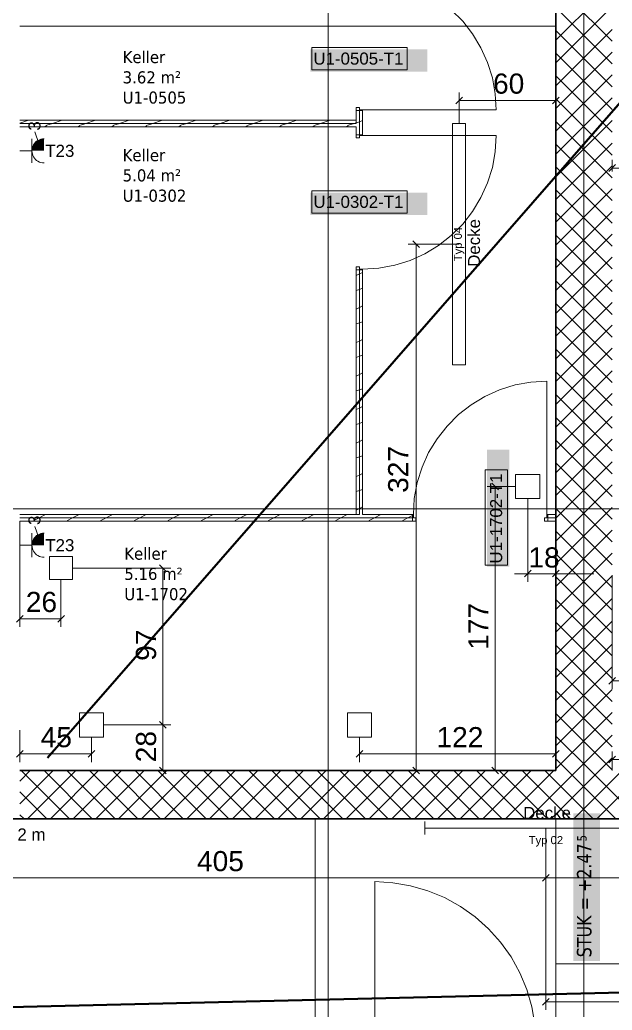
# Model space of a CAD drawing. Extents: x -1067 to 613, y -179 to 712.
# Drawn here: x 59.2 to 132.8, y 184 to 307.1 of the extents above; entities that cross this region are included whole.
import ezdxf
from ezdxf.lldxf.tags import DXFTag

# ---------------------------------------------------------------- set-up
doc = ezdxf.new("R2010")
doc.units = 0
doc.layers.get('0').update_dxf_attribs({"lineweight": 13})
for name, color, linetype, lineweight in [('A-AREA-____-IDEN', 7, 'Continuous', 5), ('A-DETL-____-HDLN', 7, '_Verdeckte Linien_', 9), ('A-DOOR-____-IDEN', 7, 'Continuous', 5), ('A-DOOR-____-OTLN', 7, 'Continuous', 9), ('A-DOOR-FRAM-MCUT', 7, 'Continuous', 9), ('A-DOOR-OPNG-OTLN', 7, 'Continuous', 9), ('A-FLOR-____-OTLN', 7, 'Continuous', 9), ('A-FLOR-____-OVHD', 7, 'Strichpunkt - Fein', 9), ('A-WALL-____-MCUT', 7, 'Continuous', 35), ('A-WALL-____-PATT', 7, 'Continuous', 35), ('A-WALL-FNSH-MCUT', 7, 'Continuous', 35), ('S-GRID-____-OTLN', 7, 'Continuous', 5)]:
    doc.layers.add(name, color=color, linetype=linetype, lineweight=lineweight)
for name, color, linetype, lineweight, true_color in [('EL01_VVV_Mass', 7, 'Continuous', 13, 0xb2b200), ('EL01_WAN_HLKS', 5, 'Continuous', 13, 0x0000ff), ('EL01_WAN_Kraft', 1, 'Continuous', 13, 0xff0000), ('EL01_WAN_Leuchten', 7, 'Continuous', 13, 0x0080ff), ('EL01_WAN_Leuchtentyp', 7, 'Continuous', 13, 0x0099ff), ('EL01_WAN_Licht', 7, 'Continuous', 13, 0x0080ff), ('X_Geometrie', 3, 'Continuous', 50, 0x00ff00)]:
    doc.layers.add(name, color=color, linetype=linetype, lineweight=lineweight, true_color=true_color)
doc.styles.get("Standard").update_dxf_attribs({"font": 'arial.ttf'})
tags = doc.linetypes.add('_Rasterlinie_', pattern=[0.375, 0.2, -0.05, 0.075, -0.05]).pattern_tags.tags
tags[10:11] = [DXFTag(74, 4), DXFTag(75, 0), DXFTag(340, '0'), DXFTag(46, 1.0), DXFTag(50, 0.0), DXFTag(44, 0.0), DXFTag(45, 0.0)]
tags[8:9] = [DXFTag(74, 4), DXFTag(75, 0), DXFTag(340, '0'), DXFTag(46, 1.0), DXFTag(50, 0.0), DXFTag(44, 0.0), DXFTag(45, 0.0)]
tags[6:7] = [DXFTag(74, 4), DXFTag(75, 0), DXFTag(340, '0'), DXFTag(46, 1.0), DXFTag(50, 0.0), DXFTag(44, 0.0), DXFTag(45, 0.0)]
tags[4:5] = [DXFTag(74, 4), DXFTag(75, 0), DXFTag(340, '0'), DXFTag(46, 1.0), DXFTag(50, 0.0), DXFTag(44, 0.0), DXFTag(45, 0.0)]
tags = doc.linetypes.add('_Verdeckte Linien_', pattern=[0.15, 0.1, -0.05]).pattern_tags.tags
tags[6:7] = [DXFTag(74, 4), DXFTag(75, 0), DXFTag(340, '0'), DXFTag(46, 1.0), DXFTag(50, 0.0), DXFTag(44, 0.0), DXFTag(45, 0.0)]
tags[4:5] = [DXFTag(74, 4), DXFTag(75, 0), DXFTag(340, '0'), DXFTag(46, 1.0), DXFTag(50, 0.0), DXFTag(44, 0.0), DXFTag(45, 0.0)]
tags = doc.linetypes.add('Grundrissdarstellung Sturz', pattern=[0.25, 0.15, -0.05, 0, -0.05]).pattern_tags.tags
tags[10:11] = [DXFTag(74, 4), DXFTag(75, 0), DXFTag(340, '0'), DXFTag(46, 1.0), DXFTag(50, 0.0), DXFTag(44, 0.0), DXFTag(45, 0.0)]
tags[8:9] = [DXFTag(74, 4), DXFTag(75, 0), DXFTag(340, '0'), DXFTag(46, 1.0), DXFTag(50, 0.0), DXFTag(44, 0.0), DXFTag(45, 0.0)]
tags[6:7] = [DXFTag(74, 4), DXFTag(75, 0), DXFTag(340, '0'), DXFTag(46, 1.0), DXFTag(50, 0.0), DXFTag(44, 0.0), DXFTag(45, 0.0)]
tags[4:5] = [DXFTag(74, 4), DXFTag(75, 0), DXFTag(340, '0'), DXFTag(46, 1.0), DXFTag(50, 0.0), DXFTag(44, 0.0), DXFTag(45, 0.0)]
tags = doc.linetypes.add('Strichpunkt - Fein', pattern=[0.2, 0.1, -0.05, 0, -0.05]).pattern_tags.tags
tags[10:11] = [DXFTag(74, 4), DXFTag(75, 0), DXFTag(340, '0'), DXFTag(46, 1.0), DXFTag(50, 0.0), DXFTag(44, 0.0), DXFTag(45, 0.0)]
tags[8:9] = [DXFTag(74, 4), DXFTag(75, 0), DXFTag(340, '0'), DXFTag(46, 1.0), DXFTag(50, 0.0), DXFTag(44, 0.0), DXFTag(45, 0.0)]
tags[6:7] = [DXFTag(74, 4), DXFTag(75, 0), DXFTag(340, '0'), DXFTag(46, 1.0), DXFTag(50, 0.0), DXFTag(44, 0.0), DXFTag(45, 0.0)]
tags[4:5] = [DXFTag(74, 4), DXFTag(75, 0), DXFTag(340, '0'), DXFTag(46, 1.0), DXFTag(50, 0.0), DXFTag(44, 0.0), DXFTag(45, 0.0)]

# ---------------------------------------------------------------- blocks, each defined once
blk = doc.blocks.new('Referenz-A0UNPC4Q6I', base_point=(-1062.18, -175.86))
at = {"layer": 'A-DETL-____-HDLN', "color": 0, "linetype": '_Verdeckte Linien_', "ltscale": 0.13}
blk.add_line((198.84, 189.78), (125.8, 189.78), dxfattribs=at)
at = {"layer": 'A-DOOR-____-IDEN', "color": 0, "linetype": 'Continuous', "ltscale": 0.13}
for p, q in [((95.48, 303.61), (107.32, 303.61)), ((95.48, 300.83), (95.48, 303.61)), ((107.32, 303.61), (107.32, 300.83)), ((107.32, 300.83), (95.48, 300.83)), ((95.48, 285.81), (107.32, 285.81)), ((95.48, 283.03), (95.48, 285.81)), ((107.32, 285.81), (107.32, 283.03)), ((107.32, 283.03), (95.48, 283.03)), ((117.01, 239.3), (117.01, 251.14)), ((117.01, 251.14), (119.79, 251.14)), ((119.79, 251.14), (119.79, 239.3)), ((119.79, 239.3), (117.01, 239.3))]:
    blk.add_line(p, q, dxfattribs=at)
at = {"layer": 'A-DOOR-____-IDEN', "color": 7, "linetype": 'Continuous', "ltscale": 0.13, "true_color": 0xffffff}
for points in [[(95.31, 300.61), (109.85, 300.61), (95.31, 303.37)], [(109.85, 300.61), (95.31, 303.37), (109.85, 303.37)], [(95.31, 282.81), (109.85, 282.81), (95.31, 285.57)], [(109.85, 282.81), (95.31, 285.57), (109.85, 285.57)], [(117.25, 239.13), (120.01, 239.13), (117.25, 253.67)], [(120.01, 239.13), (117.25, 253.67), (120.01, 253.67)], [(127.97, 190.13), (131.3, 190.13), (127.97, 208.47)], [(131.3, 190.13), (127.97, 208.47), (131.3, 208.47)], [(128.16, 204.68), (130.3, 204.68), (128.16, 206.29)], [(130.3, 204.68), (128.16, 206.29), (130.3, 206.29)]]:
    blk.add_solid(points, dxfattribs=at)
at = {"layer": 'A-DOOR-____-OTLN', "color": 0, "linetype": 'Grundrissdarstellung Sturz', "ltscale": 0.13}
blk.add_line((125.8, 207.78), (125.8, 179.78), dxfattribs=at)
at = {"layer": 'A-DOOR-FRAM-MCUT', "color": 0, "linetype": 'Continuous', "ltscale": 0.13}
for p, q in [((101.4, 296.18), (101, 296.18)), ((101, 296.18), (101, 295.78)), ((101, 295.78), (101.8, 295.78)), ((101.4, 295.88), (101.4, 296.18)), ((101.8, 295.88), (101.4, 295.88)), ((101.8, 295.78), (101.8, 295.88)), ((101, 292.78), (101.8, 292.78)), ((101, 292.38), (101, 292.78)), ((101.4, 292.38), (101, 292.38)), ((101.4, 292.68), (101.4, 292.38)), ((101.8, 292.68), (101.4, 292.68)), ((101.8, 292.78), (101.8, 292.68)), ((101, 276.38), (101.4, 276.38)), ((101, 275.98), (101, 276.38)), ((101.8, 275.98), (101, 275.98)), ((101.4, 276.38), (101.4, 276.08)), ((101.4, 276.08), (101.8, 276.08)), ((101.8, 276.08), (101.8, 275.98)), ((108.1, 245.58), (108, 245.58)), ((108, 245.58), (108, 244.78)), ((108.1, 245.18), (108.1, 245.58)), ((108.4, 245.18), (108.1, 245.18)), ((108.4, 244.78), (108.4, 245.18)), ((124.7, 245.18), (124.4, 245.18)), ((124.4, 245.18), (124.4, 244.78)), ((124.8, 245.58), (124.7, 245.58)), ((124.7, 245.58), (124.7, 245.18)), ((124.8, 244.78), (124.8, 245.58)), ((108, 244.78), (108.4, 244.78)), ((124.4, 244.78), (124.8, 244.78))]:
    blk.add_line(p, q, dxfattribs=at)
at = {"layer": 'A-DOOR-OPNG-OTLN', "color": 0, "linetype": 'Continuous', "ltscale": 0.13}
for p, q in [((114.23, 306.88), (112.81, 308.3)), ((115.46, 305.31), (114.23, 306.88)), ((116.5, 303.59), (115.46, 305.31)), ((117.32, 301.76), (116.5, 303.59)), ((117.92, 299.85), (117.32, 301.76)), ((118.28, 297.88), (117.92, 299.85)), ((118.4, 295.88), (118.28, 297.88)), ((101.8, 295.88), (118.4, 295.88)), ((101.8, 292.68), (118.4, 292.68)), ((118.28, 290.67), (118.4, 292.68)), ((117.92, 288.7), (118.28, 290.67)), ((117.32, 286.79), (117.92, 288.7)), ((116.5, 284.96), (117.32, 286.79)), ((115.46, 283.25), (116.5, 284.96)), ((114.23, 281.67), (115.46, 283.25)), ((112.81, 280.25), (114.23, 281.67)), ((111.23, 279.01), (112.81, 280.25)), ((109.52, 277.98), (111.23, 279.01)), ((105.78, 276.56), (107.69, 277.15)), ((107.69, 277.15), (109.52, 277.98)), ((101.8, 276.08), (103.8, 276.2)), ((103.8, 276.2), (105.78, 276.56)), ((124.7, 262.18), (122.7, 262.05)), ((124.7, 245.58), (124.7, 262.18)), ((118.82, 261.1), (116.99, 260.27)), ((120.73, 261.69), (118.82, 261.1)), ((122.7, 262.05), (120.73, 261.69)), ((116.99, 260.27), (115.27, 259.24)), ((115.27, 259.24), (113.7, 258)), ((113.7, 258), (112.28, 256.58)), ((112.28, 256.58), (111.04, 255.01)), ((111.04, 255.01), (110, 253.29)), ((110, 253.29), (109.18, 251.46)), ((109.18, 251.46), (108.59, 249.55)), ((108.59, 249.55), (108.22, 247.58)), ((108.22, 247.58), (108.1, 245.58)), ((103.3, 179.98), (103.3, 199.98)), ((105.54, 199.85), (103.3, 199.98)), ((107.75, 199.47), (105.54, 199.85)), ((109.91, 198.85), (107.75, 199.47)), ((111.98, 198), (109.91, 198.85)), ((113.94, 196.91), (111.98, 198)), ((115.77, 195.61), (113.94, 196.91)), ((117.45, 194.12), (115.77, 195.61)), ((118.94, 192.45), (117.45, 194.12)), ((120.24, 190.62), (118.94, 192.45)), ((121.32, 188.65), (120.24, 190.62)), ((122.18, 186.58), (121.32, 188.65)), ((122.8, 184.43), (122.18, 186.58)), ((123.18, 182.22), (122.8, 184.43))]:
    blk.add_line(p, q, dxfattribs=at)
at = {"layer": 'A-FLOR-____-OTLN', "color": 0, "linetype": 'Continuous', "ltscale": 0.13}
blk.add_line((95.9, 207.78), (95.9, 179.78), dxfattribs=at)
at = {"layer": 'A-FLOR-____-OVHD', "color": 0, "linetype": 'Strichpunkt - Fein', "ltscale": 0.13}
blk.add_line((59.2, 306.28), (125.8, 306.28), dxfattribs=at)
at = {"layer": 'A-WALL-____-MCUT', "color": 0, "linetype": 'Continuous', "ltscale": 0.35}
for p, q in [((125.8, 317.48), (125.8, 213.78)), ((125.8, 213.78), (59.2, 213.78)), ((-30.4, 207.78), (198.84, 207.78))]:
    blk.add_line(p, q, dxfattribs=at)
at = {"layer": 'A-WALL-____-MCUT', "color": 0, "linetype": 'Continuous', "lineweight": 9, "ltscale": 0.13}
for p, q in [((101.4, 292.78), (101.4, 295.78)), ((101, 294.18), (59.2, 294.18)), ((101, 294.18), (101, 294.58)), ((101.4, 245.58), (101.4, 275.98)), ((108, 245.18), (59.2, 245.18)), ((101, 245.58), (101.4, 245.58)), ((125.8, 245.18), (124.8, 245.18))]:
    blk.add_line(p, q, dxfattribs=at)
at = {"layer": 'A-WALL-____-PATT', "color": 0, "linetype": 'Continuous', "lineweight": 9, "ltscale": 0.13}
for p, q in [((125.8, 304.52), (132.8, 311.52)), ((132.8, 304.4), (125.8, 311.4)), ((125.8, 301.7), (132.8, 308.7)), ((132.8, 301.58), (125.8, 308.58)), ((125.8, 298.87), (132.8, 305.87)), ((132.8, 298.75), (125.8, 305.75)), ((125.8, 296.04), (132.8, 303.04)), ((132.8, 295.92), (125.8, 302.92)), ((125.8, 293.21), (132.8, 300.21)), ((132.8, 293.09), (125.8, 300.09)), ((125.8, 290.38), (132.8, 297.38)), ((132.8, 290.26), (125.8, 297.26)), ((60.29, 294.58), (59.2, 294.21)), ((63.25, 294.18), (62.57, 293.95)), ((64.45, 294.58), (63.25, 294.18)), ((67.42, 294.18), (66.73, 293.95)), ((68.62, 294.58), (67.42, 294.18)), ((71.58, 294.18), (70.9, 293.95)), ((72.78, 294.58), (71.58, 294.18)), ((75.75, 294.18), (75.06, 293.95)), ((76.95, 294.58), (75.75, 294.18)), ((79.91, 294.18), (79.23, 293.95)), ((81.11, 294.58), (79.91, 294.18)), ((84.08, 294.18), (83.39, 293.95)), ((85.28, 294.58), (84.08, 294.18)), ((88.24, 294.18), (87.56, 293.95)), ((89.44, 294.58), (88.24, 294.18)), ((92.41, 294.18), (91.72, 293.95)), ((93.61, 294.58), (92.41, 294.18)), ((96.57, 294.18), (95.89, 293.95)), ((97.77, 294.58), (96.57, 294.18)), ((100.74, 294.18), (100.05, 293.95)), ((101, 294.26), (100.74, 294.18)), ((101.4, 294.4), (101, 294.26)), ((101.8, 294.53), (101.4, 294.4)), ((125.8, 287.55), (132.8, 294.55)), ((132.8, 287.43), (125.8, 294.43)), ((62.51, 293.93), (62.3, 293.78)), ((66.67, 293.93), (66.47, 293.78)), ((70.84, 293.93), (70.63, 293.78)), ((75, 293.93), (74.8, 293.78)), ((79.17, 293.93), (78.96, 293.78)), ((83.34, 293.93), (83.13, 293.78)), ((87.5, 293.93), (87.29, 293.78)), ((91.67, 293.93), (91.46, 293.78)), ((95.83, 293.93), (95.62, 293.78)), ((100, 293.93), (99.79, 293.78)), ((125.8, 284.73), (132.8, 291.73)), ((132.8, 284.6), (125.8, 291.6)), ((125.8, 281.9), (132.8, 288.9)), ((132.8, 281.78), (125.8, 288.78)), ((125.8, 279.07), (132.8, 286.07)), ((132.8, 278.95), (125.8, 285.95)), ((125.8, 276.24), (132.8, 283.24)), ((132.8, 276.12), (125.8, 283.12)), ((125.8, 273.41), (132.8, 280.41)), ((132.8, 273.29), (125.8, 280.29)), ((125.8, 270.58), (132.8, 277.58)), ((132.8, 270.46), (125.8, 277.46)), ((101.8, 275.68), (101.4, 275.48)), ((101.4, 275.48), (101, 275.28)), ((125.8, 267.75), (132.8, 274.75)), ((132.8, 267.63), (125.8, 274.63)), ((101.4, 273.57), (101, 273.44)), ((101.8, 273.71), (101.4, 273.57)), ((101.4, 271.32), (101, 271.12)), ((101.8, 271.52), (101.4, 271.32)), ((125.8, 264.93), (132.8, 271.93)), ((132.8, 264.81), (125.8, 271.81)), ((101.8, 269.54), (101.4, 269.41)), ((101.4, 269.41), (101, 269.28)), ((125.8, 262.1), (132.8, 269.1)), ((132.8, 261.98), (125.8, 268.98)), ((101.4, 267.15), (101, 266.95)), ((101.8, 267.35), (101.4, 267.15)), ((125.8, 259.27), (132.8, 266.27)), ((132.8, 259.15), (125.8, 266.15)), ((101.4, 265.25), (101, 265.11)), ((101.8, 265.38), (101.4, 265.25)), ((125.8, 256.44), (132.8, 263.44)), ((101.4, 262.99), (101, 262.79)), ((101.8, 263.19), (101.4, 262.99)), ((132.8, 256.32), (125.8, 263.32)), ((101.4, 261.08), (101, 260.95)), ((101.8, 261.21), (101.4, 261.08)), ((125.8, 253.61), (132.8, 260.61)), ((132.8, 253.49), (125.8, 260.49)), ((101.4, 258.82), (101, 258.62)), ((101.8, 259.02), (101.4, 258.82)), ((125.8, 250.78), (132.8, 257.78)), ((132.8, 250.66), (125.8, 257.66)), ((101.4, 256.92), (101, 256.78)), ((101.8, 257.05), (101.4, 256.92)), ((101.8, 254.86), (101.4, 254.66)), ((125.8, 247.96), (132.8, 254.96)), ((132.8, 247.84), (125.8, 254.84)), ((101.4, 254.66), (101, 254.46)), ((101.4, 252.75), (101, 252.62)), ((101.8, 252.88), (101.4, 252.75)), ((125.8, 245.13), (132.8, 252.13)), ((132.8, 245.01), (125.8, 252.01)), ((101.4, 250.5), (101, 250.3)), ((101.8, 250.7), (101.4, 250.5)), ((101.4, 248.59), (101, 248.45)), ((101.8, 248.72), (101.4, 248.59)), ((125.8, 242.3), (132.8, 249.3)), ((132.8, 242.18), (125.8, 249.18)), ((101.4, 246.33), (101, 246.13)), ((101.8, 246.53), (101.4, 246.33)), ((125.8, 239.47), (132.8, 246.47)), ((132.8, 239.35), (125.8, 246.35)), ((61.61, 245.18), (60.96, 244.85)), ((62.41, 245.58), (61.61, 245.18)), ((65.77, 245.18), (65.13, 244.85)), ((66.57, 245.58), (65.77, 245.18)), ((69.94, 245.18), (69.29, 244.85)), ((70.74, 245.58), (69.94, 245.18)), ((74.1, 245.18), (73.46, 244.85)), ((74.9, 245.58), (74.1, 245.18)), ((78.27, 245.18), (77.62, 244.85)), ((79.07, 245.58), (78.27, 245.18)), ((82.43, 245.18), (81.79, 244.85)), ((83.23, 245.58), (82.43, 245.18)), ((86.6, 245.18), (85.95, 244.85)), ((87.4, 245.58), (86.6, 245.18)), ((90.76, 245.18), (90.12, 244.85)), ((91.56, 245.58), (90.76, 245.18)), ((94.93, 245.18), (94.28, 244.85)), ((95.73, 245.58), (94.93, 245.18)), ((99.09, 245.18), (98.45, 244.85)), ((99.89, 245.58), (99.09, 245.18)), ((103.26, 245.18), (102.61, 244.85)), ((104.06, 245.58), (103.26, 245.18)), ((107.42, 245.18), (106.78, 244.85)), ((108, 245.47), (107.42, 245.18)), ((124.88, 245.58), (124.8, 245.54)), ((60.9, 244.8), (60.82, 244.78)), ((65.07, 244.8), (64.98, 244.78)), ((69.23, 244.8), (69.15, 244.78)), ((73.4, 244.8), (73.31, 244.78)), ((77.56, 244.8), (77.48, 244.78)), ((81.73, 244.8), (81.64, 244.78)), ((85.89, 244.8), (85.81, 244.78)), ((90.06, 244.8), (89.97, 244.78)), ((94.22, 244.8), (94.14, 244.78)), ((98.39, 244.81), (98.3, 244.78)), ((102.55, 244.81), (102.47, 244.78)), ((106.72, 244.81), (106.63, 244.78)), ((125.8, 236.64), (132.8, 243.64)), ((132.8, 236.52), (125.8, 243.52)), ((125.8, 233.81), (132.8, 240.81)), ((132.8, 233.69), (125.8, 240.69)), ((125.8, 230.98), (132.8, 237.98)), ((132.8, 230.86), (125.8, 237.86)), ((125.8, 228.16), (132.8, 235.16)), ((132.8, 228.04), (125.8, 235.04)), ((125.8, 225.33), (132.8, 232.33)), ((132.8, 225.21), (125.8, 232.21)), ((125.8, 222.5), (132.8, 229.5)), ((132.8, 222.38), (125.8, 229.38)), ((125.8, 219.67), (132.8, 226.67)), ((132.8, 219.55), (125.8, 226.55)), ((125.8, 216.84), (132.8, 223.84)), ((132.8, 216.72), (125.8, 223.72)), ((125.8, 214.01), (132.8, 221.01)), ((132.8, 213.89), (125.8, 220.89)), ((130.09, 213.78), (125.8, 218.07)), ((128.39, 213.78), (132.8, 218.19)), ((131.22, 213.78), (132.8, 215.36)), ((127.26, 213.78), (125.8, 215.24)), ((59.2, 212.47), (60.51, 213.78)), ((59.2, 209.64), (63.34, 213.78)), ((65.38, 207.78), (59.38, 213.78)), ((60.17, 207.78), (66.17, 213.78)), ((68.21, 207.78), (62.21, 213.78)), ((63, 207.78), (69, 213.78)), ((71.04, 207.78), (65.04, 213.78)), ((65.82, 207.78), (71.82, 213.78)), ((73.87, 207.78), (67.87, 213.78)), ((68.65, 207.78), (74.65, 213.78)), ((76.7, 207.78), (70.7, 213.78)), ((71.48, 207.78), (77.48, 213.78)), ((79.52, 207.78), (73.52, 213.78)), ((74.31, 207.78), (80.31, 213.78)), ((82.35, 207.78), (76.35, 213.78)), ((77.14, 207.78), (83.14, 213.78)), ((85.18, 207.78), (79.18, 213.78)), ((79.97, 207.78), (85.97, 213.78)), ((88.01, 207.78), (82.01, 213.78)), ((82.79, 207.78), (88.79, 213.78)), ((90.84, 207.78), (84.84, 213.78)), ((85.62, 207.78), (91.62, 213.78)), ((93.67, 207.78), (87.67, 213.78)), ((88.45, 207.78), (94.45, 213.78)), ((96.5, 207.78), (90.5, 213.78)), ((91.28, 207.78), (97.28, 213.78)), ((99.32, 207.78), (93.32, 213.78)), ((94.11, 207.78), (100.11, 213.78)), ((102.15, 207.78), (96.15, 213.78)), ((96.94, 207.78), (102.94, 213.78)), ((104.98, 207.78), (98.98, 213.78)), ((99.77, 207.78), (105.77, 213.78)), ((107.81, 207.78), (101.81, 213.78)), ((102.59, 207.78), (108.59, 213.78)), ((110.64, 207.78), (104.64, 213.78)), ((105.42, 207.78), (111.42, 213.78)), ((113.47, 207.78), (107.47, 213.78)), ((108.25, 207.78), (114.25, 213.78)), ((116.29, 207.78), (110.29, 213.78)), ((111.08, 207.78), (117.08, 213.78)), ((119.12, 207.78), (113.12, 213.78)), ((113.91, 207.78), (119.91, 213.78)), ((121.95, 207.78), (115.95, 213.78)), ((116.74, 207.78), (122.74, 213.78)), ((124.78, 207.78), (118.78, 213.78)), ((119.56, 207.78), (125.56, 213.78)), ((127.61, 207.78), (121.61, 213.78)), ((122.39, 207.78), (128.39, 213.78)), ((130.44, 207.78), (124.44, 213.78)), ((125.22, 207.78), (131.22, 213.78)), ((133.26, 207.78), (127.26, 213.78)), ((128.05, 207.78), (134.05, 213.78)), ((136.09, 207.78), (130.09, 213.78)), ((130.88, 207.78), (136.88, 213.78)), ((62.55, 207.78), (59.2, 211.13)), ((59.73, 207.78), (59.2, 208.3))]:
    blk.add_line(p, q, dxfattribs=at)
at = {"layer": 'A-WALL-FNSH-MCUT', "color": 0, "linetype": 'Continuous', "lineweight": 9, "ltscale": 0.13}
for p, q in [((101, 295.78), (101, 294.58)), ((101.8, 295.78), (101, 295.78)), ((101.8, 292.78), (101.8, 295.78)), ((101, 294.58), (59.2, 294.58)), ((59.2, 293.78), (101, 293.78)), ((101, 293.78), (101, 292.78)), ((101, 292.78), (101.8, 292.78)), ((101, 275.98), (101, 245.58)), ((101.8, 275.98), (101, 275.98)), ((101.8, 245.58), (101.8, 275.98)), ((101, 245.58), (59.2, 245.58)), ((108, 245.58), (101.8, 245.58)), ((108, 244.78), (108, 245.58)), ((125.8, 245.58), (124.8, 245.58)), ((124.8, 245.58), (124.8, 244.78)), ((59.2, 244.78), (108, 244.78)), ((124.8, 244.78), (125.8, 244.78))]:
    blk.add_line(p, q, dxfattribs=at)
at = {"layer": 'S-GRID-____-OTLN', "color": 0, "linetype": '_Rasterlinie_', "ltscale": 0.13}
for p, q in [((129.3, 560.56), (129.3, 159.77)), ((97.5, -171.09), (97.5, 546.38)), ((-101.1, 246.28), (198.84, 246.28))]:
    blk.add_line(p, q, dxfattribs=at)
at = {"layer": 'X_Geometrie', "color": 0, "linetype": 'Continuous', "ltscale": 0.5}
for p, q in [((164.24, 331.63), (62.63, 215.38)), ((-87.26, 180.91), (198.84, 187.77))]:
    blk.add_line(p, q, dxfattribs=at)
at = {"layer": 'A-AREA-____-IDEN', "color": 0, "linetype": 'Continuous', "ltscale": 0.13, "char_height": 1.5, "attachment_point": 1}
for s, insert in [('{\\W0.9;\\fVerdana;Keller}', (71.98, 303.18)), ('{\\W0.9;\\fVerdana;3.62 m²}', (71.98, 300.66)), ('{\\W0.9;\\fVerdana;U1-0505}', (71.98, 298.15)), ('{\\W0.9;\\fVerdana;Keller}', (71.98, 290.99)), ('{\\W0.9;\\fVerdana;5.04 m²}', (71.98, 288.48)), ('{\\W0.9;\\fVerdana;U1-0302}', (71.98, 285.96)), ('{\\W0.9;\\fVerdana;Keller}', (72.18, 241.48)), ('{\\W0.9;\\fVerdana;5.16 m²}', (72.18, 238.97)), ('{\\W0.9;\\fVerdana;U1-1702}', (72.18, 236.45))]:
    blk.add_mtext(s, dxfattribs=dict(at, insert=insert))
at = {"layer": 'A-DOOR-____-IDEN', "color": 0, "linetype": 'Continuous', "ltscale": 0.13, "char_height": 1.5, "attachment_point": 1}
for s, insert in [('{\\fArial;U1-0505-T1}', (95.68, 302.99)), ('{\\fArial;U1-0302-T1}', (95.68, 285.19))]:
    blk.add_mtext(s, dxfattribs=dict(at, insert=insert))
at = {"layer": 'A-DOOR-____-IDEN', "color": 0, "linetype": 'Continuous', "ltscale": 0.13, "attachment_point": 1, "rotation": 90}
for s, insert, char_height in [('{\\fArial;U1-1702-T1}', (117.63, 239.5), 1.5), ('{\\W0.8;\\fVerdana;5}', (128.45, 204.97), 1.1699), ('{\\W0.8;\\fVerdana;STUK = +2.47}', (128.42, 190.58), 1.8)]:
    blk.add_mtext(s, dxfattribs=dict(at, insert=insert, char_height=char_height))
blk = doc.blocks.new('Maß-A0UNPCAO6I', base_point=(124.13, 199.44))
at = {"color": 0, "lineweight": -2}
for p, q in [((124.54, 199.44), (124.54, 206.64)), ((124.96, 200.86), (124.13, 200.03)), ((124.54, 200.44), (198.84, 200.44))]:
    blk.add_line(p, q, dxfattribs=at)
at = {"color": 0, "lineweight": -2, "insert": (162.22, 203.78), "char_height": 2.5, "attachment_point": 1}
blk.add_mtext('{\\fArial;405}', dxfattribs=at)
blk = doc.blocks.new('Deckendose UP-A0UNPCAW6I', base_point=(120.81, 247.58))
at = {"color": 0, "lineweight": -2}
for p, q in [((120.81, 250.58), (123.81, 250.58)), ((120.81, 247.58), (120.81, 250.58)), ((123.81, 250.58), (123.81, 247.58)), ((123.81, 247.58), (120.81, 247.58))]:
    blk.add_line(p, q, dxfattribs=at)
blk = doc.blocks.new('Maß-A0UNPCF06I', base_point=(124.13, 184.04))
at = {"color": 0, "lineweight": -2}
for p, q in [((124.54, 184.04), (124.54, 206.64)), ((154.5, 184.04), (154.5, 192.56)), ((124.13, 184.63), (124.96, 185.46)), ((154.5, 185.04), (124.54, 185.04)), ((154.09, 184.63), (154.91, 185.46))]:
    blk.add_line(p, q, dxfattribs=at)
at = {"color": 0, "lineweight": -2, "insert": (136.88, 188.38), "char_height": 2.5, "attachment_point": 1}
blk.add_mtext('{\\fArial;150}', dxfattribs=at)
blk = doc.blocks.new('LED-Langfeldleuchte 37W-A0UNPCFC6I', base_point=(112.97, 264.17))
at = {"color": 0, "lineweight": -2}
for p, q in [((112.97, 294.17), (112.97, 264.17)), ((112.97, 294.17), (114.57, 294.17)), ((114.57, 294.17), (114.57, 264.17)), ((112.97, 264.17), (114.57, 264.17))]:
    blk.add_line(p, q, dxfattribs=at)
blk = doc.blocks.new('Bemerkung 1-A0UNPCFE6I', base_point=(113.13, 277.06))
at = {"color": 0, "lineweight": -2, "insert": (113.13, 277.06), "char_height": 1, "attachment_point": 1, "rotation": 90}
blk.add_mtext('{\\fArial;Typ 04}', dxfattribs=at)
blk = doc.blocks.new('Absolute Höhe-A0UNPCFG6I', base_point=(114.88, 276.37))
at = {"color": 0, "lineweight": -2, "insert": (114.88, 276.37), "char_height": 1.5, "attachment_point": 1, "rotation": 90}
blk.add_mtext('{\\fArial;Decke}', dxfattribs=at)
blk = doc.blocks.new('Maß-A0UNPCFU6I', base_point=(113.36, 294.17))
at = {"color": 0, "lineweight": -2}
for p, q in [((125.81, 296.04), (125.81, 306.28)), ((113.77, 298.04), (113.77, 294.17)), ((114.19, 297.46), (113.36, 296.63)), ((113.77, 297.04), (125.81, 297.04)), ((126.22, 297.46), (125.39, 296.63))]:
    blk.add_line(p, q, dxfattribs=at)
at = {"color": 0, "lineweight": -2, "insert": (118, 300.38), "char_height": 2.5, "attachment_point": 1}
blk.add_mtext('{\\fArial;60}', dxfattribs=at)
blk = doc.blocks.new('Maß-A0UNPCG26I', base_point=(104.96, 213.36))
at = {"color": 0, "lineweight": -2}
for p, q in [((108.88, 278.76), (108.05, 279.59)), ((107.46, 279.17), (113.77, 279.17)), ((108.46, 279.17), (108.46, 213.78)), ((108.88, 213.36), (108.05, 214.19)), ((107.46, 213.78), (125.81, 213.78))]:
    blk.add_line(p, q, dxfattribs=at)
at = {"color": 0, "lineweight": -2, "insert": (104.96, 248.28), "char_height": 2.5, "attachment_point": 1, "rotation": 90}
blk.add_mtext('{\\fArial;327}', dxfattribs=at)
blk = doc.blocks.new('Deckendose UP-A0UNPCGU6I', base_point=(99.9, 217.95))
at = {"color": 0, "lineweight": -2}
for p, q in [((99.9, 220.95), (102.9, 220.95)), ((99.9, 217.95), (99.9, 220.95)), ((102.9, 220.95), (102.9, 217.95)), ((102.9, 217.95), (99.9, 217.95))]:
    blk.add_line(p, q, dxfattribs=at)
blk = doc.blocks.new('Maß-A0UNPCIU6I', base_point=(65.74, 219.04))
at = {"color": 0, "lineweight": -2}
for p, q in [((77.96, 238.94), (65.74, 238.94)), ((76.55, 239.35), (77.38, 238.52)), ((76.96, 219.45), (76.96, 238.94)), ((77.96, 219.45), (69.61, 219.45)), ((76.55, 219.87), (77.38, 219.04))]:
    blk.add_line(p, q, dxfattribs=at)
at = {"color": 0, "lineweight": -2, "insert": (73.63, 227.41), "char_height": 2.5, "attachment_point": 1, "rotation": 90}
blk.add_mtext('{\\fArial;97}', dxfattribs=at)
blk = doc.blocks.new('Bodendose (multi) UP-A0UNPCIY6I', base_point=(62.9, 237.52))
at = {"color": 0, "lineweight": -2}
for p, q in [((62.9, 240.36), (65.74, 240.36)), ((62.9, 237.52), (62.9, 240.36)), ((65.74, 240.36), (65.74, 237.52)), ((65.74, 237.52), (62.9, 237.52))]:
    blk.add_line(p, q, dxfattribs=at)
blk = doc.blocks.new('Maß-A0UNPCJE6I', base_point=(43.13, 199.44))
at = {"color": 0, "lineweight": -2}
for p, q in [((43.54, 199.44), (43.54, 206.64)), ((124.54, 199.44), (124.54, 206.64)), ((43.96, 200.86), (43.13, 200.03)), ((124.96, 200.86), (124.13, 200.03)), ((43.54, 200.44), (124.54, 200.44))]:
    blk.add_line(p, q, dxfattribs=at)
at = {"color": 0, "lineweight": -2, "insert": (81.22, 203.78), "char_height": 2.5, "attachment_point": 1}
blk.add_mtext('{\\fArial;405}', dxfattribs=at)
blk = doc.blocks.new('Steckdose T23_ AP_ 3-fach-A0UNPCP06I', base_point=(59.21, 240.28))
at = {"color": 0, "lineweight": -2}
for p, q in [((61.56, 242.7), (61.05, 244.12)), ((60.71, 240.28), (60.71, 243.28)), ((60.82, 242.35), (60.91, 242.53)), ((60.91, 242.53), (61.01, 242.69)), ((61.01, 242.69), (61.14, 242.84)), ((61.14, 242.84), (61.29, 242.97)), ((61.29, 242.97), (61.46, 243.07)), ((61.46, 243.07), (61.63, 243.16)), ((61.63, 243.16), (61.82, 243.22)), ((61.82, 243.22), (62.01, 243.26)), ((62.01, 243.26), (62.21, 243.28)), ((60.71, 241.78), (59.21, 241.78)), ((60.71, 241.78), (60.72, 241.97)), ((60.72, 241.58), (60.71, 241.78)), ((60.72, 241.97), (60.76, 242.16)), ((60.76, 241.39), (60.72, 241.58)), ((60.76, 242.16), (60.82, 242.35)), ((60.82, 241.2), (60.76, 241.39)), ((60.91, 241.03), (60.82, 241.2)), ((61.01, 240.86), (60.91, 241.03)), ((61.14, 240.72), (61.01, 240.86)), ((61.29, 240.59), (61.14, 240.72)), ((61.46, 240.48), (61.29, 240.59)), ((61.63, 240.39), (61.46, 240.48)), ((61.82, 240.33), (61.63, 240.39)), ((62.01, 240.29), (61.82, 240.33)), ((62.21, 240.28), (62.01, 240.29))]:
    blk.add_line(p, q, dxfattribs=at)
for points in [[(60.76, 242.16), (62.21, 242.16), (60.91, 242.53)], [(60.91, 242.53), (62.21, 242.53), (61.14, 242.84)], [(62.21, 242.16), (60.91, 242.53), (62.21, 242.53)], [(61.14, 242.84), (62.21, 242.84), (61.46, 243.07)], [(62.21, 242.53), (61.14, 242.84), (62.21, 242.84)], [(61.46, 243.07), (62.21, 243.07), (61.82, 243.22)], [(62.21, 242.84), (61.46, 243.07), (62.21, 243.07)], [(61.82, 243.22), (62.21, 243.22), (62.21, 243.28)], [(62.21, 243.07), (61.82, 243.22), (62.21, 243.22)], [(60.71, 241.78), (62.21, 241.78), (60.76, 242.16)], [(62.21, 241.78), (60.76, 242.16), (62.21, 242.16)]]:
    blk.add_solid(points, dxfattribs=at)
at = {"color": 0, "lineweight": -2, "insert": (60.27, 244.29), "char_height": 1.5, "attachment_point": 1, "rotation": 90}
blk.add_mtext('{\\fArial;3}', dxfattribs=at)
at = {"color": 0, "lineweight": -2, "insert": (62.37, 242.53), "char_height": 1.5, "attachment_point": 1}
blk.add_mtext('{\\fArial;T23}', dxfattribs=at)
blk = doc.blocks.new('Steckdose T23_ AP_ 3-fach-A0UNPCQ66I', base_point=(59.21, 289.28))
at = {"color": 0, "lineweight": -2}
for p, q in [((61.56, 291.7), (61.05, 293.12)), ((60.71, 289.28), (60.71, 292.28)), ((60.91, 291.53), (61.01, 291.69)), ((61.01, 291.69), (61.14, 291.84)), ((61.14, 291.84), (61.29, 291.97)), ((61.29, 291.97), (61.46, 292.07)), ((61.46, 292.07), (61.63, 292.16)), ((61.63, 292.16), (61.82, 292.22)), ((61.82, 292.22), (62.01, 292.26)), ((62.01, 292.26), (62.21, 292.28)), ((60.71, 290.78), (59.21, 290.78)), ((60.71, 290.78), (60.72, 290.97)), ((60.72, 290.58), (60.71, 290.78)), ((60.72, 290.97), (60.76, 291.16)), ((60.76, 290.39), (60.72, 290.58)), ((60.76, 291.16), (60.82, 291.35)), ((60.82, 291.35), (60.91, 291.53)), ((60.82, 290.2), (60.76, 290.39)), ((60.91, 290.03), (60.82, 290.2)), ((61.01, 289.86), (60.91, 290.03)), ((61.14, 289.72), (61.01, 289.86)), ((61.29, 289.59), (61.14, 289.72)), ((61.46, 289.48), (61.29, 289.59)), ((61.63, 289.39), (61.46, 289.48)), ((61.82, 289.33), (61.63, 289.39)), ((62.01, 289.29), (61.82, 289.33)), ((62.21, 289.28), (62.01, 289.29))]:
    blk.add_line(p, q, dxfattribs=at)
for points in [[(60.91, 291.53), (62.21, 291.53), (61.14, 291.84)], [(61.14, 291.84), (62.21, 291.84), (61.46, 292.07)], [(62.21, 291.53), (61.14, 291.84), (62.21, 291.84)], [(61.46, 292.07), (62.21, 292.07), (61.82, 292.22)], [(62.21, 291.84), (61.46, 292.07), (62.21, 292.07)], [(61.82, 292.22), (62.21, 292.22), (62.21, 292.28)], [(62.21, 292.07), (61.82, 292.22), (62.21, 292.22)], [(60.71, 290.78), (62.21, 290.78), (60.76, 291.16)], [(60.76, 291.16), (62.21, 291.16), (60.91, 291.53)], [(62.21, 290.78), (60.76, 291.16), (62.21, 291.16)], [(62.21, 291.16), (60.91, 291.53), (62.21, 291.53)]]:
    blk.add_solid(points, dxfattribs=at)
at = {"color": 0, "lineweight": -2, "insert": (60.27, 293.29), "char_height": 1.5, "attachment_point": 1, "rotation": 90}
blk.add_mtext('{\\fArial;3}', dxfattribs=at)
at = {"color": 0, "lineweight": -2, "insert": (62.37, 291.53), "char_height": 1.5, "attachment_point": 1}
blk.add_mtext('{\\fArial;T23}', dxfattribs=at)
blk = doc.blocks.new('Maß-A0UNPCQA6I', base_point=(58.79, 214.84))
at = {"color": 0, "lineweight": -2}
for p, q in [((59.21, 214.84), (59.21, 218.78)), ((68.11, 214.84), (68.11, 217.95)), ((59.62, 216.26), (58.79, 215.43)), ((59.21, 215.84), (68.11, 215.84)), ((68.52, 216.26), (67.69, 215.43))]:
    blk.add_line(p, q, dxfattribs=at)
at = {"color": 0, "lineweight": -2, "insert": (61.8, 219.18), "char_height": 2.5, "attachment_point": 1}
blk.add_mtext('{\\fArial;45}', dxfattribs=at)
blk = doc.blocks.new('Maß-A0UNPCQU6I', base_point=(120.65, 237.24))
at = {"color": 0, "lineweight": -2}
for p, q in [((122.31, 237.24), (122.31, 247.58)), ((125.81, 237.24), (125.81, 246.88)), ((120.65, 238.24), (130.51, 238.24)), ((121.89, 237.83), (122.72, 238.66)), ((125.39, 237.83), (126.22, 238.66))]:
    blk.add_line(p, q, dxfattribs=at)
at = {"color": 0, "lineweight": -2, "insert": (122.4, 241.51), "char_height": 2.5, "attachment_point": 1}
blk.add_mtext('{\\fArial;18}', dxfattribs=at)
blk = doc.blocks.new('LED-Langfeldleuchte 37W-A0UNPCTK6I', base_point=(109.54, 205.84))
at = {"color": 0, "lineweight": -2}
for p, q in [((109.54, 207.44), (109.54, 205.84)), ((139.54, 207.44), (139.54, 205.84)), ((139.54, 206.64), (109.54, 206.64))]:
    blk.add_line(p, q, dxfattribs=at)
blk = doc.blocks.new('Absolute Höhe-A0UNPCTO6I', base_point=(121.74, 207.77))
at = {"color": 0, "lineweight": -2, "insert": (121.74, 209.27), "char_height": 1.5, "attachment_point": 1}
blk.add_mtext('{\\fArial;Decke}', dxfattribs=at)
blk = doc.blocks.new('Bemerkung 1-A0UNPCTQ6I', base_point=(122.43, 204.64))
at = {"color": 0, "lineweight": -2, "insert": (122.43, 205.64), "char_height": 1, "attachment_point": 1}
blk.add_mtext('{\\fArial;Typ 02}', dxfattribs=at)
blk = doc.blocks.new('Absolute Höhe-A0UNPCUE6I', base_point=(58.9, 205.09))
at = {"color": 0, "lineweight": -2, "insert": (58.9, 206.59), "char_height": 1.5, "attachment_point": 1}
blk.add_mtext('{\\fArial;2 m}', dxfattribs=at)
blk = doc.blocks.new('Deckendose UP-A0UNPCY26I', base_point=(66.61, 217.95))
at = {"color": 0, "lineweight": -2}
for p, q in [((66.61, 220.95), (69.61, 220.95)), ((66.61, 217.95), (66.61, 220.95)), ((69.61, 220.95), (69.61, 217.95)), ((69.61, 217.95), (66.61, 217.95))]:
    blk.add_line(p, q, dxfattribs=at)
blk = doc.blocks.new('Maß-A0UNPD1G6I', base_point=(132.39, 213.78))
at = {"color": 0, "lineweight": -2}
for p, q in [((149.6, 214.14), (149.6, 217.95)), ((132.39, 214.73), (133.22, 215.56)), ((132.81, 216.14), (132.81, 213.78)), ((149.19, 214.73), (150.02, 215.56)), ((149.6, 215.14), (132.81, 215.14))]:
    blk.add_line(p, q, dxfattribs=at)
at = {"color": 0, "lineweight": -2, "insert": (139.42, 218.48), "char_height": 2.5, "attachment_point": 1}
blk.add_mtext('{\\fArial;84}', dxfattribs=at)
blk = doc.blocks.new('Maß-A0UNPD1U6I', base_point=(132.39, 223.94))
at = {"color": 0, "lineweight": -2}
for p, q in [((132.8, 223.94), (132.8, 238.05)), ((137.94, 223.94), (137.94, 230.71)), ((132.39, 224.53), (133.22, 225.36)), ((137.52, 224.53), (138.35, 225.36)), ((132.8, 224.94), (137.94, 224.94))]:
    blk.add_line(p, q, dxfattribs=at)
at = {"color": 0, "lineweight": -2, "insert": (133.56, 228.28), "char_height": 2.5, "attachment_point": 1}
blk.add_mtext('{\\fArial;26}', dxfattribs=at)
blk = doc.blocks.new('Maß-A0UNPD226I', base_point=(132.39, 283.63))
at = {"color": 0, "lineweight": -2}
for p, q in [((132.8, 289.64), (132.8, 288.2)), ((187.15, 289.64), (187.15, 283.63)), ((133.22, 289.06), (132.39, 288.23)), ((132.8, 288.64), (187.15, 288.64)), ((187.56, 289.06), (186.73, 288.23))]:
    blk.add_line(p, q, dxfattribs=at)
at = {"color": 0, "lineweight": -2, "insert": (157.2, 291.98), "char_height": 2.5, "attachment_point": 1}
blk.add_mtext('{\\fArial;272}', dxfattribs=at)
blk = doc.blocks.new('Maß-A0UNPD4M6I', base_point=(69.61, 213.38))
at = {"color": 0, "lineweight": -2}
for p, q in [((77.96, 219.45), (69.61, 219.45)), ((77.38, 219.04), (76.55, 219.87)), ((76.96, 219.45), (76.96, 213.79)), ((77.38, 213.38), (76.55, 214.21)), ((77.96, 213.79), (70.16, 213.79))]:
    blk.add_line(p, q, dxfattribs=at)
at = {"color": 0, "lineweight": -2, "insert": (73.63, 214.81), "char_height": 2.5, "attachment_point": 1, "rotation": 90}
blk.add_mtext('{\\fArial;28}', dxfattribs=at)
blk = doc.blocks.new('Maß-A0UNPD5W6I', base_point=(114.93, 213.36))
at = {"color": 0, "lineweight": -2}
for p, q in [((117.26, 249.08), (120.81, 249.08)), ((118.68, 248.66), (117.85, 249.49)), ((118.26, 249.08), (118.26, 213.78)), ((118.68, 213.36), (117.85, 214.19)), ((117.26, 213.78), (125.81, 213.78))]:
    blk.add_line(p, q, dxfattribs=at)
at = {"color": 0, "lineweight": -2, "insert": (114.93, 228.78), "char_height": 2.5, "attachment_point": 1, "rotation": 90}
blk.add_mtext('{\\fArial;177}', dxfattribs=at)
blk = doc.blocks.new('Maß-A0UNPD846I', base_point=(58.79, 231.64))
at = {"color": 0, "lineweight": -2}
for p, q in [((59.2, 231.64), (59.2, 244.78)), ((64.32, 231.64), (64.32, 237.52)), ((58.79, 232.23), (59.62, 233.06)), ((59.2, 232.64), (64.32, 232.64)), ((63.91, 232.23), (64.74, 233.06))]:
    blk.add_line(p, q, dxfattribs=at)
at = {"color": 0, "lineweight": -2, "insert": (59.95, 235.98), "char_height": 2.5, "attachment_point": 1}
blk.add_mtext('{\\fArial;26}', dxfattribs=at)
blk = doc.blocks.new('Maß-A0UNPDCO6I', base_point=(100.99, 213.78))
at = {"color": 0, "lineweight": -2}
for p, q in [((101.4, 214.84), (101.4, 217.95)), ((125.8, 216.84), (125.8, 213.78)), ((100.99, 215.43), (101.82, 216.26)), ((125.8, 215.84), (101.4, 215.84)), ((125.39, 215.43), (126.22, 216.26))]:
    blk.add_line(p, q, dxfattribs=at)
at = {"color": 0, "lineweight": -2, "insert": (110.97, 219.18), "char_height": 2.5, "attachment_point": 1}
blk.add_mtext('{\\fArial;122}', dxfattribs=at)

msp = doc.modelspace()

# ---------------------------------------------------------------- block references
at = {"color": 9, "lineweight": 25, "ltscale": 0.25, "true_color": 0xc0c0c0}
msp.add_blockref('Referenz-A0UNPC4Q6I', (-1062.18, -175.86), dxfattribs=at)
at = {"layer": 'EL01_VVV_Mass', "linetype": 'Continuous', "ltscale": 0.13}
for name, p in [('Maß-A0UNPCFU6I', (113.36, 294.17)), ('Maß-A0UNPD226I', (132.39, 283.63)), ('Maß-A0UNPCG26I', (104.96, 213.36)), ('Maß-A0UNPD5W6I', (114.93, 213.36)), ('Maß-A0UNPCQU6I', (120.65, 237.24)), ('Maß-A0UNPD846I', (58.79, 231.64)), ('Maß-A0UNPCIU6I', (65.74, 219.04)), ('Maß-A0UNPD1U6I', (132.39, 223.94)), ('Maß-A0UNPCQA6I', (58.79, 214.84)), ('Maß-A0UNPD4M6I', (69.61, 213.38)), ('Maß-A0UNPDCO6I', (100.99, 213.78)), ('Maß-A0UNPD1G6I', (132.39, 213.78)), ('Maß-A0UNPCJE6I', (43.13, 199.44)), ('Maß-A0UNPCAO6I', (124.13, 199.44)), ('Maß-A0UNPCF06I', (124.13, 184.04))]:
    msp.add_blockref(name, p, dxfattribs=at)
at = {"layer": 'EL01_WAN_HLKS', "linetype": 'Continuous', "ltscale": 0.13}
for name, p in [('Deckendose UP-A0UNPCY26I', (66.61, 217.95)), ('Deckendose UP-A0UNPCGU6I', (99.9, 217.95))]:
    msp.add_blockref(name, p, dxfattribs=at)
at = {"layer": 'EL01_WAN_Kraft', "color": 1, "linetype": 'Continuous', "ltscale": 0.13, "true_color": 0xff0000}
for name, p in [('Steckdose T23_ AP_ 3-fach-A0UNPCQ66I', (59.21, 289.28)), ('Steckdose T23_ AP_ 3-fach-A0UNPCP06I', (59.21, 240.28)), ('Bodendose (multi) UP-A0UNPCIY6I', (62.9, 237.52))]:
    msp.add_blockref(name, p, dxfattribs=at)
at = {"layer": 'EL01_WAN_Leuchten', "ltscale": 0.13}
for name, p in [('LED-Langfeldleuchte 37W-A0UNPCFC6I', (112.97, 264.17)), ('Absolute Höhe-A0UNPCFG6I', (114.88, 276.37)), ('Absolute Höhe-A0UNPCTO6I', (121.74, 207.77)), ('LED-Langfeldleuchte 37W-A0UNPCTK6I', (109.54, 205.84)), ('Absolute Höhe-A0UNPCUE6I', (58.9, 205.09))]:
    msp.add_blockref(name, p, dxfattribs=at)
at = {"layer": 'EL01_WAN_Leuchtentyp', "ltscale": 0.13}
for name, p in [('Bemerkung 1-A0UNPCFE6I', (113.13, 277.06)), ('Bemerkung 1-A0UNPCTQ6I', (122.43, 204.64))]:
    msp.add_blockref(name, p, dxfattribs=at)
at = {"layer": 'EL01_WAN_Licht', "linetype": 'Continuous', "ltscale": 0.13}
msp.add_blockref('Deckendose UP-A0UNPCAW6I', (120.81, 247.58), dxfattribs=at)

doc.saveas('drawing.dxf')
